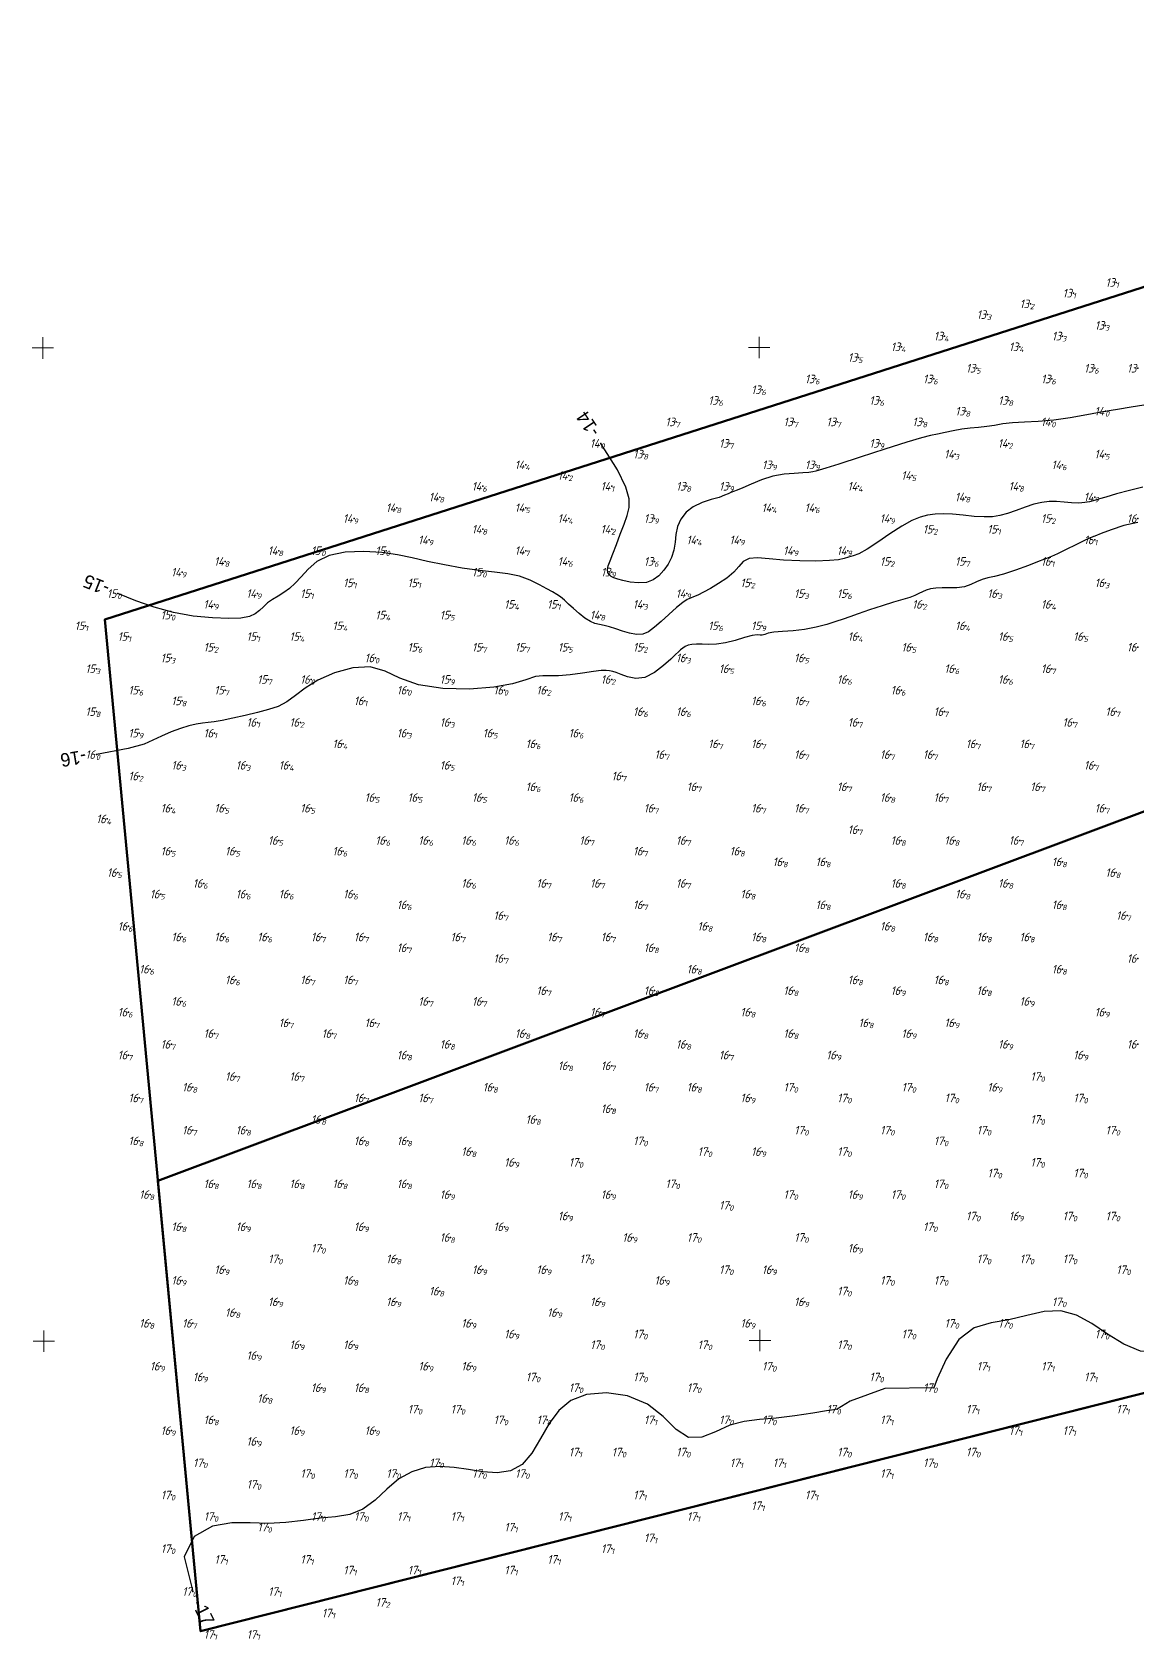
# Model space of a CAD drawing. Header units: feet. Extents: x 555402 to 556028, y 5031181 to 5031471.
# Drawn here: x 555402 to 555505, y 5031196.5 to 5031346.3 of the extents above; entities that cross this region are included whole.
import ezdxf
from ezdxf.enums import TextEntityAlignment as Align

# ---------------------------------------------------------------- set-up
doc = ezdxf.new("R2010")
doc.units = ezdxf.units.FT
doc.header["$LTSCALE"] = 5
doc.header["$MEASUREMENT"] = 0
doc.layers.add('_Р_СТ', color=8, linetype='CONTINUOUS', lineweight=9)
for name, color, linetype in [('DEPTHS_TEXT', 7, 'CONTINUOUS'), ('POINTS', 8, 'CONTINUOUS'), ('POINTS_CON', 150, 'CONTINUOUS'), ('POINTS_ICON', 5, 'CONTINUOUS'), ('надписи', 7, 'CONTINUOUS'), ('Р__ОН_Р__ОТ', 7, 'CONTINUOUS')]:
    doc.layers.add(name, color=color, linetype=linetype)
doc.styles.add('ISO', font='iso')
doc.styles.add('TMODELF', font='tmodelf')

msp = doc.modelspace()

# ---------------------------------------------------------------- linework, layer by layer
at = {"layer": '_Р_СТ', "linetype": 'Continuous', "flags": 128}
for points in [[(555403.02, 5031315.89), (555403.02, 5031317.89)], [(555469.74, 5031315.94), (555469.74, 5031317.94)], [(555402.02, 5031316.89), (555404.02, 5031316.89)], [(555468.74, 5031316.94), (555470.74, 5031316.94)], [(555402.1, 5031224.33), (555404.1, 5031224.33)], [(555403.1, 5031223.33), (555403.1, 5031225.33)], [(555468.81, 5031224.39), (555470.81, 5031224.39)], [(555469.81, 5031223.39), (555469.81, 5031225.39)]]:
    msp.add_lwpolyline(points, dxfattribs=at)
at = {"layer": 'POINTS', "linetype": 'Continuous'}
for p in [(555499, 5031322, 13.1), (555503, 5031323, 13.1), (555495, 5031321, 13.2), (555491, 5031320, 13.3), (555502, 5031319, 13.3), (555487, 5031318, 13.4), (555498, 5031318, 13.3), (555479, 5031316, 13.5), (555483, 5031317, 13.4), (555494, 5031317, 13.4), (555490, 5031315, 13.5), (555501, 5031315, 13.6), (555505, 5031315, 13.6), (555470, 5031313, 13.6), (555475, 5031314, 13.6), (555486, 5031314, 13.6), (555497, 5031314, 13.6), (555466, 5031312, 13.6), (555481, 5031312, 13.6), (555493, 5031312, 13.8), (555462, 5031310, 13.7), (555473, 5031310, 13.7), (555477, 5031310, 13.7), (555485, 5031310, 13.8), (555489, 5031311, 13.8), (555497, 5031310, 14), (555502, 5031311, 14), (555455, 5031308, 14), (555459, 5031307, 13.8), (555467, 5031308, 13.7), (555481, 5031308, 13.9), (555488, 5031307, 14.3), (555493, 5031308, 14.2), (555502, 5031307, 14.5), (555448, 5031306, 14.4), (555471, 5031306, 13.9), (555475, 5031306, 13.9), (555498, 5031306, 14.6), (555444, 5031304, 14.6), (555452, 5031305, 14.2), (555456, 5031304, 14.1), (555463, 5031304, 13.8), (555467, 5031304, 13.9), (555479, 5031304, 14.4), (555484, 5031305, 14.5), (555494, 5031304, 14.8), (555440, 5031303, 14.8), (555489, 5031303, 14.8), (555501, 5031303, 14.9), (555432, 5031301, 14.9), (555436, 5031302, 14.8), (555448, 5031302, 14.5), (555452, 5031301, 14.4), (555460, 5031301, 13.9), (555471, 5031302, 14.4), (555475, 5031302, 14.6), (555482, 5031301, 14.9), (555497, 5031301, 15.2), (555505, 5031301, 16), (555444, 5031300, 14.8), (555456, 5031300, 14.2), (555486, 5031300, 15.2), (555492, 5031300, 15.1), (555425, 5031298, 14.8), (555429, 5031298, 15), (555435, 5031298, 15), (555439, 5031299, 14.9), (555448, 5031298, 14.7), (555464, 5031299, 14.4), (555468, 5031299, 14.9), (555473, 5031298, 14.9), (555478, 5031298, 14.9), (555501, 5031299, 16.1), (555420, 5031297, 14.8), (555452, 5031297, 14.6), (555460, 5031297, 13.6), (555482, 5031297, 15.2), (555489, 5031297, 15.7), (555497, 5031297, 16.1), (555416, 5031296, 14.9), (555432, 5031295, 15.1), (555438, 5031295, 15.1), (555444, 5031296, 15), (555456, 5031296, 13.9), (555469, 5031295, 15.2), (555502, 5031295, 16.3), (555410, 5031294, 15), (555423, 5031294, 14.9), (555428, 5031294, 15.1), (555463, 5031294, 14.9), (555474, 5031294, 15.3), (555478, 5031294, 15.6), (555492, 5031294, 16.3), (555415, 5031292, 15), (555419, 5031293, 14.9), (555435, 5031292, 15.4), (555441, 5031292, 15.5), (555447, 5031293, 15.4), (555451, 5031293, 15.1), (555455, 5031292, 14.8), (555459, 5031293, 14.3), (555485, 5031293, 16.2), (555497, 5031293, 16.4), (555407, 5031291, 15.1), (555431, 5031291, 15.4), (555466, 5031291, 15.6), (555470, 5031291, 15.9), (555489, 5031291, 16.4), (555411, 5031290, 15.1), (555419, 5031289, 15.2), (555423, 5031290, 15.1), (555427, 5031290, 15.4), (555438, 5031289, 15.6), (555444, 5031289, 15.7), (555448, 5031289, 15.7), (555452, 5031289, 15.5), (555459, 5031289, 15.2), (555479, 5031290, 16.4), (555484, 5031289, 16.5), (555493, 5031290, 16.5), (555500, 5031290, 16.5), (555505, 5031289, 16.6), (555415, 5031288, 15.3), (555434, 5031288, 16), (555463, 5031288, 16.3), (555474, 5031288, 16.5), (555408, 5031287, 15.3), (555424, 5031286, 15.7), (555428, 5031286, 16), (555441, 5031286, 15.9), (555456, 5031286, 16.2), (555467, 5031287, 16.5), (555478, 5031286, 16.6), (555488, 5031287, 16.6), (555493, 5031286, 16.6), (555497, 5031287, 16.7), (555412, 5031285, 15.6), (555420, 5031285, 15.7), (555437, 5031285, 16), (555446, 5031285, 16), (555450, 5031285, 16.2), (555483, 5031285, 16.6), (555408, 5031283, 15.8), (555416, 5031284, 15.8), (555433, 5031284, 16.1), (555459, 5031283, 16.6), (555463, 5031283, 16.6), (555470, 5031284, 16.6), (555474, 5031284, 16.7), (555487, 5031283, 16.7), (555503, 5031283, 16.7), (555423, 5031282, 16.1), (555427, 5031282, 16.2), (555441, 5031282, 16.3), (555479, 5031282, 16.7), (555499, 5031282, 16.7), (555412, 5031281, 15.9), (555419, 5031281, 16.1), (555431, 5031280, 16.4), (555437, 5031281, 16.3), (555445, 5031281, 16.5), (555449, 5031280, 16.6), (555453, 5031281, 16.6), (555466, 5031280, 16.7), (555470, 5031280, 16.7), (555490, 5031280, 16.7), (555495, 5031280, 16.7), (555408, 5031279, 16), (555461, 5031279, 16.7), (555474, 5031279, 16.7), (555482, 5031279, 16.7), (555486, 5031279, 16.7), (555412, 5031277, 16.2), (555416, 5031278, 16.3), (555422, 5031278, 16.3), (555426, 5031278, 16.4), (555441, 5031278, 16.5), (555457, 5031277, 16.7), (555501, 5031278, 16.7), (555449, 5031276, 16.6), (555464, 5031276, 16.7), (555478, 5031276, 16.7), (555491, 5031276, 16.7), (555496, 5031276, 16.7), (555415, 5031274, 16.4), (555420, 5031274, 16.5), (555428, 5031274, 16.5), (555434, 5031275, 16.5), (555438, 5031275, 16.5), (555444, 5031275, 16.5), (555453, 5031275, 16.6), (555460, 5031274, 16.7), (555470, 5031274, 16.7), (555474, 5031274, 16.7), (555482, 5031275, 16.8), (555487, 5031275, 16.7), (555502, 5031274, 16.7), (555409, 5031273, 16.4), (555425, 5031271, 16.5), (555435, 5031271, 16.6), (555439, 5031271, 16.6), (555443, 5031271, 16.6), (555447, 5031271, 16.6), (555454, 5031271, 16.7), (555463, 5031271, 16.7), (555479, 5031272, 16.7), (555483, 5031271, 16.8), (555488, 5031271, 16.8), (555494, 5031271, 16.7), (555415, 5031270, 16.5), (555421, 5031270, 16.5), (555431, 5031270, 16.6), (555459, 5031270, 16.7), (555468, 5031270, 16.8), (555410, 5031268, 16.5), (555472, 5031269, 16.8), (555476, 5031269, 16.8), (555498, 5031269, 16.8), (555503, 5031268, 16.8), (555418, 5031267, 16.6), (555443, 5031267, 16.6), (555450, 5031267, 16.7), (555455, 5031267, 16.7), (555463, 5031267, 16.7), (555483, 5031267, 16.8), (555493, 5031267, 16.8), (555414, 5031266, 16.5), (555422, 5031266, 16.6), (555426, 5031266, 16.6), (555432, 5031266, 16.6), (555437, 5031265, 16.6), (555459, 5031265, 16.7), (555469, 5031266, 16.8), (555476, 5031265, 16.8), (555489, 5031266, 16.8), (555498, 5031265, 16.8), (555446, 5031264, 16.7), (555504, 5031264, 16.7), (555411, 5031263, 16.6), (555416, 5031262, 16.6), (555420, 5031262, 16.6), (555424, 5031262, 16.6), (555429, 5031262, 16.7), (555433, 5031262, 16.7), (555442, 5031262, 16.7), (555451, 5031262, 16.7), (555456, 5031262, 16.7), (555465, 5031263, 16.8), (555470, 5031262, 16.8), (555482, 5031263, 16.8), (555486, 5031262, 16.8), (555491, 5031262, 16.8), (555495, 5031262, 16.8), (555437, 5031261, 16.7), (555460, 5031261, 16.8), (555474, 5031261, 16.8), (555413, 5031259, 16.6), (555446, 5031260, 16.7), (555464, 5031259, 16.8), (555498, 5031259, 16.8), (555505, 5031260, 16.8), (555421, 5031258, 16.6), (555428, 5031258, 16.7), (555432, 5031258, 16.7), (555479, 5031258, 16.8), (555487, 5031258, 16.8), (555416, 5031256, 16.6), (555439, 5031256, 16.7), (555444, 5031256, 16.7), (555450, 5031257, 16.7), (555460, 5031257, 16.8), (555473, 5031257, 16.8), (555483, 5031257, 16.9), (555491, 5031257, 16.8), (555495, 5031256, 16.9), (555411, 5031255, 16.6), (555455, 5031255, 16.7), (555469, 5031255, 16.8), (555502, 5031255, 16.9), (555419, 5031253, 16.7), (555426, 5031254, 16.7), (555430, 5031253, 16.7), (555434, 5031254, 16.7), (555448, 5031253, 16.8), (555459, 5031253, 16.8), (555473, 5031253, 16.8), (555480, 5031254, 16.8), (555484, 5031253, 16.9), (555488, 5031254, 16.9), (555415, 5031252, 16.7), (555441, 5031252, 16.8), (555463, 5031252, 16.8), (555493, 5031252, 16.9), (555505, 5031252, 16.9), (555411, 5031251, 16.7), (555437, 5031251, 16.8), (555452, 5031250, 16.8), (555456, 5031250, 16.7), (555467, 5031251, 16.7), (555477, 5031251, 16.9), (555500, 5031251, 16.9), (555421, 5031249, 16.7), (555427, 5031249, 16.7), (555496, 5031249, 17), (555412, 5031247, 16.7), (555417, 5031248, 16.8), (555433, 5031247, 16.7), (555439, 5031247, 16.7), (555445, 5031248, 16.8), (555460, 5031248, 16.7), (555464, 5031248, 16.8), (555469, 5031247, 16.9), (555473, 5031248, 17), (555478, 5031247, 17), (555484, 5031248, 17), (555488, 5031247, 17), (555492, 5031248, 16.9), (555500, 5031247, 17), (555456, 5031246, 16.8), (555417, 5031244, 16.7), (555422, 5031244, 16.8), (555429, 5031245, 16.8), (555449, 5031245, 16.8), (555474, 5031244, 17), (555482, 5031244, 17), (555491, 5031244, 17), (555496, 5031245, 17), (555503, 5031244, 17), (555412, 5031243, 16.8), (555433, 5031243, 16.8), (555437, 5031243, 16.8), (555459, 5031243, 17), (555487, 5031243, 17), (555443, 5031242, 16.8), (555447, 5031241, 16.9), (555453, 5031241, 17), (555465, 5031242, 17), (555470, 5031242, 16.9), (555478, 5031242, 17), (555496, 5031241, 17), (555492, 5031240, 17), (555500, 5031240, 17), (555413, 5031238, 16.8), (555419, 5031239, 16.8), (555423, 5031239, 16.8), (555427, 5031239, 16.8), (555431, 5031239, 16.8), (555437, 5031239, 16.8), (555441, 5031238, 16.9), (555456, 5031238, 16.9), (555462, 5031239, 17), (555473, 5031238, 17), (555479, 5031238, 16.9), (555483, 5031238, 17), (555487, 5031239, 17), (555467, 5031237, 17), (555416, 5031235, 16.8), (555422, 5031235, 16.9), (555433, 5031235, 16.9), (555446, 5031235, 16.9), (555452, 5031236, 16.9), (555486, 5031235, 17), (555490, 5031236, 17), (555494, 5031236, 16.9), (555499, 5031236, 17), (555503, 5031236, 17), (555441, 5031234, 16.8), (555458, 5031234, 16.9), (555464, 5031234, 17), (555474, 5031234, 17), (555425, 5031232, 17), (555429, 5031233, 17), (555436, 5031232, 16.8), (555454, 5031232, 17), (555479, 5031233, 16.9), (555491, 5031232, 17), (555495, 5031232, 17), (555499, 5031232, 17), (555420, 5031231, 16.9), (555444, 5031231, 16.9), (555450, 5031231, 16.9), (555467, 5031231, 17), (555471, 5031231, 16.9), (555504, 5031231, 17), (555416, 5031230, 16.9), (555432, 5031230, 16.8), (555440, 5031229, 16.8), (555461, 5031230, 16.9), (555478, 5031229, 17), (555482, 5031230, 17), (555487, 5031230, 17), (555425, 5031228, 16.9), (555436, 5031228, 16.9), (555455, 5031228, 16.9), (555474, 5031228, 16.9), (555498, 5031228, 17), (555413, 5031226, 16.8), (555417, 5031226, 16.7), (555421, 5031227, 16.8), (555443, 5031226, 16.9), (555451, 5031227, 16.9), (555469, 5031226, 16.9), (555488, 5031226, 17), (555493, 5031226, 17), (555447, 5031225, 16.9), (555459, 5031225, 17), (555484, 5031225, 17), (555502, 5031225, 17), (555423, 5031223, 16.9), (555427, 5031224, 16.9), (555432, 5031224, 16.9), (555455, 5031224, 17), (555465, 5031224, 17), (555478, 5031224, 17), (555414, 5031222, 16.9), (555439, 5031222, 16.9), (555443, 5031222, 16.9), (555471, 5031222, 17), (555491, 5031222, 17.1), (555497, 5031222, 17.1), (555418, 5031221, 16.9), (555429, 5031220, 16.9), (555433, 5031220, 16.8), (555449, 5031221, 17), (555453, 5031220, 17), (555459, 5031221, 17), (555464, 5031220, 17), (555481, 5031221, 17), (555486, 5031220, 17), (555501, 5031221, 17.1), (555424, 5031219, 16.8), (555419, 5031217, 16.8), (555438, 5031218, 17), (555442, 5031218, 17), (555446, 5031217, 17), (555450, 5031217, 17), (555460, 5031217, 17.1), (555467, 5031217, 17), (555471, 5031217, 17), (555477, 5031218, 17), (555482, 5031217, 17.1), (555490, 5031218, 17.1), (555504, 5031218, 17.1), (555415, 5031216, 16.9), (555427, 5031216, 16.9), (555434, 5031216, 16.9), (555494, 5031216, 17.1), (555499, 5031216, 17.1), (555423, 5031215, 16.9), (555453, 5031214, 17.1), (555457, 5031214, 17), (555463, 5031214, 17), (555478, 5031214, 17), (555490, 5031214, 17), (555418, 5031213, 17), (555440, 5031213, 17), (555468, 5031213, 17.1), (555472, 5031213, 17.1), (555486, 5031213, 17), (555423, 5031211, 17), (555428, 5031212, 17), (555432, 5031212, 17), (555436, 5031212, 17), (555444, 5031212, 17), (555448, 5031212, 17), (555482, 5031212, 17.1), (555415, 5031210, 17), (555459, 5031210, 17.1), (555475, 5031210, 17.1), (555419, 5031208, 17), (555429, 5031208, 17), (555433, 5031208, 17), (555437, 5031208, 17.1), (555442, 5031208, 17.1), (555452, 5031208, 17.1), (555464, 5031208, 17.1), (555470, 5031209, 17.1), (555424, 5031207, 17), (555447, 5031207, 17.1), (555415, 5031205, 17), (555456, 5031205, 17.1), (555460, 5031206, 17.1), (555420, 5031204, 17.1), (555428, 5031204, 17.1), (555451, 5031204, 17.1), (555432, 5031203, 17.1), (555438, 5031203, 17.1), (555442, 5031202, 17.1), (555447, 5031203, 17.1), (555417, 5031201, 17), (555425, 5031201, 17.1), (555430, 5031199, 17.1), (555435, 5031200, 17.2), (555419, 5031197, 17.1), (555423, 5031197, 17.1)]:
    msp.add_point(p, dxfattribs=at)
at = {"layer": 'POINTS_CON', "linetype": 'Continuous'}
msp.add_lwpolyline([(555505.55, 5031311.55), (555504.37, 5031311.37), (555503.12, 5031311.17), (555501.76, 5031310.93), (555500.27, 5031310.65), (555498.71, 5031310.38), (555497.17, 5031310.17), (555495.73, 5031310.05), (555494.44, 5031309.98), (555493.33, 5031309.92), (555492.43, 5031309.81), (555491.66, 5031309.68), (555490.93, 5031309.57), (555490.18, 5031309.48), (555489.4, 5031309.41), (555488.6, 5031309.32), (555487.81, 5031309.18), (555487.05, 5031309.02), (555486.35, 5031308.86), (555485.7, 5031308.73), (555484.85, 5031308.51), (555483.48, 5031308.11), (555481.43, 5031307.46), (555479.13, 5031306.71), (555477.15, 5031306.07), (555475.93, 5031305.68), (555475.32, 5031305.5), (555475, 5031305.42), (555474.72, 5031305.35), (555474.35, 5031305.29), (555473.8, 5031305.24), (555473.01, 5031305.2), (555472.05, 5031305.12), (555471, 5031304.93), (555469.95, 5031304.6), (555468.99, 5031304.2), (555468.22, 5031303.85), (555467.69, 5031303.64), (555467.35, 5031303.52), (555467.1, 5031303.43), (555466.85, 5031303.31), (555466.52, 5031303.16), (555466.01, 5031302.97), (555465.27, 5031302.76), (555464.42, 5031302.49), (555463.6, 5031302.1), (555462.93, 5031301.58), (555462.44, 5031300.95), (555462.13, 5031300.25), (555461.98, 5031299.52), (555461.9, 5031298.78), (555461.8, 5031298.06), (555461.58, 5031297.38), (555461.25, 5031296.75), (555460.85, 5031296.17), (555460.4, 5031295.66), (555459.87, 5031295.27), (555459.23, 5031295.03), (555458.49, 5031294.99), (555457.73, 5031295.07), (555457.05, 5031295.21), (555456.56, 5031295.34), (555456.21, 5031295.47), (555455.96, 5031295.6), (555455.76, 5031295.77), (555455.64, 5031295.98), (555455.6, 5031296.24), (555455.67, 5031296.58), (555455.85, 5031297.05), (555456.11, 5031297.71), (555456.44, 5031298.57), (555456.8, 5031299.54), (555457.16, 5031300.47), (555457.45, 5031301.27), (555457.63, 5031302.01), (555457.62, 5031302.83), (555457.33, 5031303.91), (555456.54, 5031305.53), (555455, 5031308)], dxfattribs=at)
at = {"layer": 'POINTS_CON', "linetype": 'Continuous', "flags": 128}
for points in [[(555505.02, 5031300.63), (555503.69, 5031300.34), (555502.51, 5031299.95), (555501.59, 5031299.59), (555501.01, 5031299.36), (555500.57, 5031299.19), (555500.04, 5031298.94), (555499.24, 5031298.56), (555498.32, 5031298.11), (555497.51, 5031297.72), (555496.96, 5031297.47), (555496.49, 5031297.28), (555495.83, 5031297.02), (555494.82, 5031296.63), (555493.62, 5031296.18), (555492.5, 5031295.8), (555491.65, 5031295.58), (555491.02, 5031295.46), (555490.5, 5031295.32), (555489.99, 5031295.1), (555489.46, 5031294.84), (555488.85, 5031294.64), (555488.16, 5031294.54), (555487.44, 5031294.53), (555486.77, 5031294.54), (555486.19, 5031294.51), (555485.7, 5031294.44), (555485.3, 5031294.33), (555484.96, 5031294.18), (555484.62, 5031294), (555484.24, 5031293.82), (555483.76, 5031293.65), (555483.12, 5031293.45), (555482.26, 5031293.19), (555481.18, 5031292.85), (555480.01, 5031292.48), (555478.97, 5031292.13), (555478.19, 5031291.85), (555477.55, 5031291.62), (555476.87, 5031291.39), (555476.03, 5031291.12), (555475.04, 5031290.86), (555473.97, 5031290.66), (555472.9, 5031290.54), (555471.91, 5031290.48), (555471.11, 5031290.42), (555470.58, 5031290.31), (555470.25, 5031290.2), (555470.03, 5031290.14), (555469.83, 5031290.14), (555469.54, 5031290.16), (555469.07, 5031290.09), (555468.36, 5031289.9), (555467.49, 5031289.64), (555466.59, 5031289.42), (555465.77, 5031289.3), (555465.05, 5031289.27), (555464.43, 5031289.28), (555463.9, 5031289.28), (555463.47, 5031289.26), (555463.11, 5031289.2), (555462.83, 5031289.08), (555462.61, 5031288.93), (555462.42, 5031288.76), (555462.23, 5031288.58), (555461.95, 5031288.32), (555461.51, 5031287.9), (555460.82, 5031287.29), (555459.98, 5031286.64), (555459.08, 5031286.19), (555458.24, 5031286.09), (555457.48, 5031286.24), (555456.88, 5031286.47), (555456.43, 5031286.65), (555456.1, 5031286.75), (555455.81, 5031286.81), (555455.49, 5031286.84), (555455.03, 5031286.82), (555454.31, 5031286.74), (555453.28, 5031286.59), (555452.12, 5031286.43), (555451.06, 5031286.34), (555450.25, 5031286.34), (555449.58, 5031286.35), (555448.9, 5031286.26), (555448.01, 5031285.97), (555446.77, 5031285.6), (555445.03, 5031285.27), (555442.75, 5031285.1), (555440.26, 5031285.16), (555438, 5031285.5), (555436.28, 5031286.12), (555434.89, 5031286.77), (555433.5, 5031287.17), (555431.88, 5031287.08), (555430.17, 5031286.62), (555428.63, 5031285.93), (555427.45, 5031285.19), (555426.54, 5031284.49), (555425.74, 5031283.9), (555424.92, 5031283.49), (555424.03, 5031283.19), (555423.01, 5031282.93), (555421.86, 5031282.65), (555420.71, 5031282.38), (555419.71, 5031282.17), (555418.96, 5031282.05), (555418.4, 5031281.99), (555417.88, 5031281.93), (555417.29, 5031281.84), (555416.61, 5031281.68), (555415.83, 5031281.44), (555414.96, 5031281.11), (555414.07, 5031280.72), (555413.25, 5031280.33), (555412.44, 5031279.97), (555410.97, 5031279.56), (555408, 5031279)], [(555518.42, 5031225.11), (555515.86, 5031225.28), (555513.27, 5031225.65), (555511, 5031225.67), (555509.28, 5031224.99), (555507.94, 5031224.01), (555506.67, 5031223.33), (555505.24, 5031223.4), (555503.7, 5031224.05), (555502.17, 5031225), (555500.71, 5031225.97), (555499.29, 5031226.75), (555497.83, 5031227.17), (555496.28, 5031227.1), (555494.66, 5031226.73), (555493, 5031226.33), (555491.35, 5031226.04), (555489.77, 5031225.57), (555488.33, 5031224.5), (555487.14, 5031222.67), (555486.31, 5031220.83), (555486, 5031220)], [(555486, 5031220), (555481.44, 5031219.93), (555478.22, 5031218.74), (555477, 5031218)], [(555477, 5031218), (555476.96, 5031217.99), (555476.7, 5031217.95), (555476, 5031217.83), (555474.72, 5031217.62), (555473.06, 5031217.38), (555471.33, 5031217.17), (555469.77, 5031217.03), (555468.35, 5031216.86), (555467, 5031216.5), (555465.67, 5031215.9), (555464.38, 5031215.39), (555463.16, 5031215.37), (555462.01, 5031216.11), (555460.79, 5031217.31), (555459.32, 5031218.47), (555457.48, 5031219.23), (555455.5, 5031219.52), (555453.66, 5031219.37), (555452.2, 5031218.8), (555451.07, 5031217.88), (555450.17, 5031216.67), (555449.37, 5031215.27), (555448.57, 5031213.9), (555447.67, 5031212.83), (555446.57, 5031212.25), (555445.32, 5031212.08), (555444, 5031212.17), (555442.67, 5031212.37), (555441.33, 5031212.57), (555440, 5031212.67), (555438.67, 5031212.55), (555437.38, 5031212.17), (555436.17, 5031211.5), (555435.04, 5031210.54), (555433.96, 5031209.51), (555432.83, 5031208.67), (555431.61, 5031208.19), (555430.28, 5031207.98), (555428.83, 5031207.83), (555427.28, 5031207.63), (555425.66, 5031207.43), (555424, 5031207.33), (555422.33, 5031207.4), (555420.62, 5031207.41), (555418.83, 5031207.08), (555417.1, 5031206.14), (555416.18, 5031204.23), (555417, 5031201)]]:
    msp.add_lwpolyline(points, dxfattribs=at)
at = {"layer": 'POINTS_ICON', "linetype": 'Continuous', "flags": 128}
msp.add_lwpolyline([(555505.47, 5031303.92), (555504.24, 5031303.62), (555503.02, 5031303.29), (555502.04, 5031303), (555501.44, 5031302.82), (555501.1, 5031302.72), (555500.84, 5031302.64), (555500.5, 5031302.55), (555500.06, 5031302.48), (555499.5, 5031302.44), (555498.84, 5031302.47), (555498.13, 5031302.53), (555497.42, 5031302.58), (555496.74, 5031302.58), (555496.06, 5031302.5), (555495.33, 5031302.33), (555494.51, 5031302.07), (555493.66, 5031301.76), (555492.86, 5031301.47), (555492.16, 5031301.27), (555491.47, 5031301.16), (555490.69, 5031301.14), (555489.75, 5031301.2), (555488.73, 5031301.31), (555487.74, 5031301.4), (555486.88, 5031301.44), (555486.13, 5031301.41), (555485.42, 5031301.31), (555484.72, 5031301.13), (555483.94, 5031300.81), (555483.02, 5031300.29), (555481.92, 5031299.57), (555480.79, 5031298.79), (555479.78, 5031298.13), (555479.02, 5031297.72), (555478.48, 5031297.52), (555478.06, 5031297.4), (555477.66, 5031297.28), (555477.12, 5031297.16), (555476.28, 5031297.07), (555475.02, 5031297.03), (555473.52, 5031297.04), (555472, 5031297.11), (555470.67, 5031297.24), (555469.59, 5031297.33), (555468.79, 5031297.28), (555468.26, 5031297), (555467.85, 5031296.54), (555467.39, 5031296), (555466.73, 5031295.45), (555465.96, 5031294.93), (555465.2, 5031294.48), (555464.54, 5031294.13), (555464.02, 5031293.87), (555463.62, 5031293.7), (555463.33, 5031293.59), (555463.04, 5031293.46), (555462.64, 5031293.18), (555462.03, 5031292.69), (555461.31, 5031292.06), (555460.6, 5031291.41), (555459.99, 5031290.86), (555459.44, 5031290.45), (555458.9, 5031290.22), (555458.3, 5031290.19), (555457.67, 5031290.31), (555457.02, 5031290.51), (555456.39, 5031290.71), (555455.81, 5031290.9), (555455.29, 5031291.04), (555454.85, 5031291.12), (555454.44, 5031291.21), (555454.01, 5031291.4), (555453.5, 5031291.72), (555452.96, 5031292.15), (555452.45, 5031292.6), (555451.99, 5031293.02), (555451.59, 5031293.39), (555451.23, 5031293.69), (555450.88, 5031293.92), (555450.48, 5031294.15), (555449.96, 5031294.44), (555449.27, 5031294.83), (555448.41, 5031295.26), (555447.42, 5031295.61), (555446.32, 5031295.84), (555445.09, 5031295.99), (555443.68, 5031296.14), (555442.08, 5031296.38), (555440.42, 5031296.67), (555438.83, 5031297), (555437.42, 5031297.33), (555436.06, 5031297.62), (555434.58, 5031297.83), (555432.9, 5031297.93), (555431.18, 5031297.86), (555429.67, 5031297.56), (555428.53, 5031296.99), (555427.72, 5031296.27), (555427.08, 5031295.56), (555426.52, 5031294.96), (555425.99, 5031294.48), (555425.47, 5031294.09), (555424.93, 5031293.76), (555424.41, 5031293.45), (555423.95, 5031293.13), (555423.57, 5031292.78), (555423.21, 5031292.43), (555422.8, 5031292.12), (555422.25, 5031291.87), (555421.46, 5031291.72), (555420.33, 5031291.67), (555418.81, 5031291.73), (555417.02, 5031291.91), (555415.17, 5031292.25), (555413.38, 5031292.74), (555411.67, 5031293.34), (555410, 5031294)], dxfattribs=at)
at = {"layer": 'надписи', "color": 1, "linetype": 'Continuous', "lineweight": 100, "flags": 128}
msp.add_lwpolyline([(555696.24, 5031345.15), (555413.74, 5031239.29), (555417.7, 5031197.3), (555648.1, 5031255.5), (555724.08, 5031270.84), (555696.24, 5031345.15)], dxfattribs=at)
at = {"layer": 'Р__ОН_Р__ОТ', "color": 96, "linetype": 'Continuous', "lineweight": 50, "flags": 128}
msp.add_lwpolyline([(555417.7, 5031197.3), (555647.7, 5031255.4), (555995.5, 5031325.7), (556001.9, 5031346.7), (555967.5, 5031457.8), (555918.6, 5031446.9), (555891.9, 5031446.3), (555408.8, 5031291.6), (555417.7, 5031197.3)], close=True, dxfattribs=at)

# ---------------------------------------------------------------- texts
at = {"layer": 'DEPTHS_TEXT', "linetype": 'Continuous', "style": 'ISO', "oblique": 15}
for s, p in [('13', (555502.87, 5031323)), ('13', (555498.87, 5031322)), ('13', (555490.87, 5031320)), ('13', (555494.87, 5031321)), ('13', (555501.87, 5031319)), ('13', (555482.87, 5031317)), ('13', (555486.87, 5031318)), ('13', (555493.87, 5031317)), ('13', (555497.87, 5031318)), ('13', (555478.87, 5031316)), ('13', (555474.87, 5031314)), ('13', (555485.87, 5031314)), ('13', (555489.87, 5031315)), ('13', (555496.87, 5031314)), ('13', (555500.87, 5031315)), ('13', (555504.87, 5031315)), ('13', (555469.87, 5031313)), ('13', (555465.87, 5031312)), ('13', (555480.87, 5031312)), ('13', (555488.87, 5031311)), ('13', (555492.87, 5031312)), ('14', (555501.87, 5031311)), ('13', (555461.87, 5031310)), ('13', (555472.87, 5031310)), ('13', (555476.87, 5031310)), ('13', (555484.87, 5031310)), ('14', (555496.87, 5031310)), ('14', (555454.87, 5031308)), ('13', (555466.87, 5031308)), ('13', (555480.87, 5031308)), ('14', (555492.87, 5031308)), ('13', (555458.87, 5031307)), ('14', (555487.87, 5031307)), ('14', (555501.87, 5031307)), ('14', (555447.87, 5031306)), ('14', (555451.87, 5031305)), ('13', (555470.87, 5031306)), ('13', (555474.87, 5031306)), ('14', (555483.87, 5031305)), ('14', (555497.87, 5031306)), ('14', (555443.87, 5031304)), ('14', (555455.87, 5031304)), ('13', (555462.87, 5031304)), ('13', (555466.87, 5031304)), ('14', (555478.87, 5031304)), ('14', (555493.87, 5031304)), ('14', (555435.87, 5031302)), ('14', (555439.87, 5031303)), ('14', (555447.87, 5031302)), ('14', (555470.87, 5031302)), ('14', (555474.87, 5031302)), ('14', (555488.87, 5031303)), ('14', (555500.87, 5031303)), ('14', (555431.87, 5031301)), ('14', (555451.87, 5031301)), ('13', (555459.87, 5031301)), ('14', (555481.87, 5031301)), ('15', (555496.87, 5031301)), ('16', (555504.87, 5031301)), ('14', (555438.87, 5031299)), ('14', (555443.87, 5031300)), ('14', (555455.87, 5031300)), ('14', (555463.87, 5031299)), ('14', (555467.87, 5031299)), ('15', (555485.87, 5031300)), ('15', (555491.87, 5031300)), ('16', (555500.87, 5031299)), ('14', (555424.87, 5031298)), ('15', (555428.87, 5031298)), ('15', (555434.87, 5031298)), ('14', (555447.87, 5031298)), ('14', (555472.87, 5031298)), ('14', (555477.87, 5031298)), ('14', (555415.87, 5031296)), ('14', (555419.87, 5031297)), ('15', (555443.87, 5031296)), ('14', (555451.87, 5031297)), ('13', (555455.87, 5031296)), ('13', (555459.87, 5031297)), ('15', (555481.87, 5031297)), ('15', (555488.87, 5031297)), ('16', (555496.87, 5031297)), ('15', (555431.87, 5031295)), ('15', (555437.87, 5031295)), ('15', (555468.87, 5031295)), ('16', (555501.87, 5031295)), ('15', (555409.87, 5031294)), ('14', (555418.87, 5031293)), ('14', (555422.87, 5031294)), ('15', (555427.87, 5031294)), ('15', (555446.87, 5031293)), ('15', (555450.87, 5031293)), ('14', (555458.87, 5031293)), ('14', (555462.87, 5031294)), ('15', (555473.87, 5031294)), ('15', (555477.87, 5031294)), ('16', (555484.87, 5031293)), ('16', (555491.87, 5031294)), ('16', (555496.87, 5031293)), ('15', (555414.87, 5031292)), ('15', (555434.87, 5031292)), ('15', (555440.87, 5031292)), ('14', (555454.87, 5031292)), ('15', (555406.87, 5031291)), ('15', (555410.87, 5031290)), ('15', (555422.87, 5031290)), ('15', (555426.87, 5031290)), ('15', (555430.87, 5031291)), ('15', (555465.87, 5031291)), ('15', (555469.87, 5031291)), ('16', (555478.87, 5031290)), ('16', (555488.87, 5031291)), ('16', (555492.87, 5031290)), ('16', (555499.87, 5031290)), ('15', (555418.87, 5031289)), ('15', (555437.87, 5031289)), ('15', (555443.87, 5031289)), ('15', (555447.87, 5031289)), ('15', (555451.87, 5031289)), ('15', (555458.87, 5031289)), ('16', (555483.87, 5031289)), ('16', (555504.87, 5031289)), ('15', (555407.87, 5031287)), ('15', (555414.87, 5031288)), ('16', (555433.87, 5031288)), ('16', (555462.87, 5031288)), ('16', (555466.87, 5031287)), ('16', (555473.87, 5031288)), ('16', (555487.87, 5031287)), ('16', (555496.87, 5031287)), ('15', (555423.87, 5031286)), ('16', (555427.87, 5031286)), ('15', (555440.87, 5031286)), ('16', (555455.87, 5031286)), ('16', (555477.87, 5031286)), ('16', (555492.87, 5031286)), ('15', (555411.87, 5031285)), ('15', (555415.87, 5031284)), ('15', (555419.87, 5031285)), ('16', (555432.87, 5031284)), ('16', (555436.87, 5031285)), ('16', (555445.87, 5031285)), ('16', (555449.87, 5031285)), ('16', (555469.87, 5031284)), ('16', (555473.87, 5031284)), ('16', (555482.87, 5031285)), ('15', (555407.87, 5031283)), ('16', (555458.87, 5031283)), ('16', (555462.87, 5031283)), ('16', (555486.87, 5031283)), ('16', (555502.87, 5031283)), ('15', (555411.87, 5031281)), ('16', (555418.87, 5031281)), ('16', (555422.87, 5031282)), ('16', (555426.87, 5031282)), ('16', (555436.87, 5031281)), ('16', (555440.87, 5031282)), ('16', (555444.87, 5031281)), ('16', (555452.87, 5031281)), ('16', (555478.87, 5031282)), ('16', (555498.87, 5031282)), ('16', (555430.87, 5031280)), ('16', (555448.87, 5031280)), ('16', (555465.87, 5031280)), ('16', (555469.87, 5031280)), ('16', (555489.87, 5031280)), ('16', (555494.87, 5031280)), ('16', (555407.87, 5031279)), ('16', (555415.87, 5031278)), ('16', (555421.87, 5031278)), ('16', (555425.87, 5031278)), ('16', (555440.87, 5031278)), ('16', (555460.87, 5031279)), ('16', (555473.87, 5031279)), ('16', (555481.87, 5031279)), ('16', (555485.87, 5031279)), ('16', (555500.87, 5031278)), ('16', (555411.87, 5031277)), ('16', (555456.87, 5031277)), ('16', (555433.87, 5031275)), ('16', (555437.87, 5031275)), ('16', (555443.87, 5031275)), ('16', (555448.87, 5031276)), ('16', (555452.87, 5031275)), ('16', (555463.87, 5031276)), ('16', (555477.87, 5031276)), ('16', (555481.87, 5031275)), ('16', (555486.87, 5031275)), ('16', (555490.87, 5031276)), ('16', (555495.87, 5031276)), ('16', (555414.87, 5031274)), ('16', (555419.87, 5031274)), ('16', (555427.87, 5031274)), ('16', (555459.87, 5031274)), ('16', (555469.87, 5031274)), ('16', (555473.87, 5031274)), ('16', (555501.87, 5031274)), ('16', (555408.87, 5031273)), ('16', (555478.87, 5031272)), ('16', (555424.87, 5031271)), ('16', (555434.87, 5031271)), ('16', (555438.87, 5031271)), ('16', (555442.87, 5031271)), ('16', (555446.87, 5031271)), ('16', (555453.87, 5031271)), ('16', (555462.87, 5031271)), ('16', (555482.87, 5031271)), ('16', (555487.87, 5031271)), ('16', (555493.87, 5031271)), ('16', (555414.87, 5031270)), ('16', (555420.87, 5031270)), ('16', (555430.87, 5031270)), ('16', (555458.87, 5031270)), ('16', (555467.87, 5031270)), ('16', (555471.87, 5031269)), ('16', (555475.87, 5031269)), ('16', (555497.87, 5031269)), ('16', (555409.87, 5031268)), ('16', (555502.87, 5031268)), ('16', (555413.87, 5031266)), ('16', (555417.87, 5031267)), ('16', (555421.87, 5031266)), ('16', (555425.87, 5031266)), ('16', (555431.87, 5031266)), ('16', (555442.87, 5031267)), ('16', (555449.87, 5031267)), ('16', (555454.87, 5031267)), ('16', (555462.87, 5031267)), ('16', (555468.87, 5031266)), ('16', (555482.87, 5031267)), ('16', (555488.87, 5031266)), ('16', (555492.87, 5031267)), ('16', (555436.87, 5031265)), ('16', (555458.87, 5031265)), ('16', (555475.87, 5031265)), ('16', (555497.87, 5031265)), ('16', (555410.87, 5031263)), ('16', (555445.87, 5031264)), ('16', (555464.87, 5031263)), ('16', (555481.87, 5031263)), ('16', (555503.87, 5031264)), ('16', (555415.87, 5031262)), ('16', (555419.87, 5031262)), ('16', (555423.87, 5031262)), ('16', (555428.87, 5031262)), ('16', (555432.87, 5031262)), ('16', (555441.87, 5031262)), ('16', (555450.87, 5031262)), ('16', (555455.87, 5031262)), ('16', (555469.87, 5031262)), ('16', (555485.87, 5031262)), ('16', (555490.87, 5031262)), ('16', (555494.87, 5031262)), ('16', (555436.87, 5031261)), ('16', (555445.87, 5031260)), ('16', (555459.87, 5031261)), ('16', (555473.87, 5031261)), ('16', (555504.87, 5031260)), ('16', (555412.87, 5031259)), ('16', (555463.87, 5031259)), ('16', (555497.87, 5031259)), ('16', (555420.87, 5031258)), ('16', (555427.87, 5031258)), ('16', (555431.87, 5031258)), ('16', (555449.87, 5031257)), ('16', (555459.87, 5031257)), ('16', (555472.87, 5031257)), ('16', (555478.87, 5031258)), ('16', (555482.87, 5031257)), ('16', (555486.87, 5031258)), ('16', (555490.87, 5031257)), ('16', (555415.87, 5031256)), ('16', (555438.87, 5031256)), ('16', (555443.87, 5031256)), ('16', (555494.87, 5031256)), ('16', (555410.87, 5031255)), ('16', (555425.87, 5031254)), ('16', (555433.87, 5031254)), ('16', (555454.87, 5031255)), ('16', (555468.87, 5031255)), ('16', (555479.87, 5031254)), ('16', (555487.87, 5031254)), ('16', (555501.87, 5031255)), ('16', (555418.87, 5031253)), ('16', (555429.87, 5031253)), ('16', (555447.87, 5031253)), ('16', (555458.87, 5031253)), ('16', (555472.87, 5031253)), ('16', (555483.87, 5031253)), ('16', (555410.87, 5031251)), ('16', (555414.87, 5031252)), ('16', (555436.87, 5031251)), ('16', (555440.87, 5031252)), ('16', (555462.87, 5031252)), ('16', (555466.87, 5031251)), ('16', (555476.87, 5031251)), ('16', (555492.87, 5031252)), ('16', (555499.87, 5031251)), ('16', (555504.87, 5031252)), ('16', (555451.87, 5031250)), ('16', (555455.87, 5031250)), ('16', (555416.87, 5031248)), ('16', (555420.87, 5031249)), ('16', (555426.87, 5031249)), ('16', (555444.87, 5031248)), ('16', (555459.87, 5031248)), ('16', (555463.87, 5031248)), ('17', (555472.87, 5031248)), ('17', (555483.87, 5031248)), ('16', (555491.87, 5031248)), ('17', (555495.87, 5031249)), ('16', (555411.87, 5031247)), ('16', (555432.87, 5031247)), ('16', (555438.87, 5031247)), ('16', (555468.87, 5031247)), ('17', (555477.87, 5031247)), ('17', (555487.87, 5031247)), ('17', (555499.87, 5031247)), ('16', (555428.87, 5031245)), ('16', (555448.87, 5031245)), ('16', (555455.87, 5031246)), ('17', (555495.87, 5031245)), ('16', (555416.87, 5031244)), ('16', (555421.87, 5031244)), ('17', (555473.87, 5031244)), ('17', (555481.87, 5031244)), ('17', (555490.87, 5031244)), ('17', (555502.87, 5031244)), ('16', (555411.87, 5031243)), ('16', (555432.87, 5031243)), ('16', (555436.87, 5031243)), ('16', (555442.87, 5031242)), ('17', (555458.87, 5031243)), ('17', (555464.87, 5031242)), ('16', (555469.87, 5031242)), ('17', (555477.87, 5031242)), ('17', (555486.87, 5031243)), ('16', (555446.87, 5031241)), ('17', (555452.87, 5031241)), ('17', (555495.87, 5031241)), ('16', (555418.87, 5031239)), ('16', (555422.87, 5031239)), ('16', (555426.87, 5031239)), ('16', (555430.87, 5031239)), ('16', (555436.87, 5031239)), ('17', (555461.87, 5031239)), ('17', (555486.87, 5031239)), ('17', (555491.87, 5031240)), ('17', (555499.87, 5031240)), ('16', (555412.87, 5031238)), ('16', (555440.87, 5031238)), ('16', (555455.87, 5031238)), ('17', (555472.87, 5031238)), ('16', (555478.87, 5031238)), ('17', (555482.87, 5031238)), ('16', (555451.87, 5031236)), ('17', (555466.87, 5031237)), ('17', (555489.87, 5031236)), ('16', (555493.87, 5031236)), ('17', (555498.87, 5031236)), ('17', (555502.87, 5031236)), ('16', (555415.87, 5031235)), ('16', (555421.87, 5031235)), ('16', (555432.87, 5031235)), ('16', (555445.87, 5031235)), ('17', (555485.87, 5031235)), ('17', (555428.87, 5031233)), ('16', (555440.87, 5031234)), ('16', (555457.87, 5031234)), ('17', (555463.87, 5031234)), ('17', (555473.87, 5031234)), ('16', (555478.87, 5031233)), ('17', (555424.87, 5031232)), ('16', (555435.87, 5031232)), ('17', (555453.87, 5031232)), ('17', (555490.87, 5031232)), ('17', (555494.87, 5031232)), ('17', (555498.87, 5031232)), ('16', (555415.87, 5031230)), ('16', (555419.87, 5031231)), ('16', (555431.87, 5031230)), ('16', (555443.87, 5031231)), ('16', (555449.87, 5031231)), ('16', (555460.87, 5031230)), ('17', (555466.87, 5031231)), ('16', (555470.87, 5031231)), ('17', (555481.87, 5031230)), ('17', (555486.87, 5031230)), ('17', (555503.87, 5031231)), ('16', (555439.87, 5031229)), ('17', (555477.87, 5031229)), ('16', (555420.87, 5031227)), ('16', (555424.87, 5031228)), ('16', (555435.87, 5031228)), ('16', (555450.87, 5031227)), ('16', (555454.87, 5031228)), ('16', (555473.87, 5031228)), ('17', (555497.87, 5031228)), ('16', (555412.87, 5031226)), ('16', (555416.87, 5031226)), ('16', (555442.87, 5031226)), ('16', (555468.87, 5031226)), ('17', (555487.87, 5031226)), ('17', (555492.87, 5031226)), ('16', (555426.87, 5031224)), ('16', (555431.87, 5031224)), ('16', (555446.87, 5031225)), ('17', (555454.87, 5031224)), ('17', (555458.87, 5031225)), ('17', (555464.87, 5031224)), ('17', (555477.87, 5031224)), ('17', (555483.87, 5031225)), ('17', (555501.87, 5031225)), ('16', (555422.87, 5031223)), ('16', (555413.87, 5031222)), ('16', (555417.87, 5031221)), ('16', (555438.87, 5031222)), ('16', (555442.87, 5031222)), ('17', (555448.87, 5031221)), ('17', (555458.87, 5031221)), ('17', (555470.87, 5031222)), ('17', (555480.87, 5031221)), ('17', (555490.87, 5031222)), ('17', (555496.87, 5031222)), ('17', (555500.87, 5031221)), ('16', (555428.87, 5031220)), ('16', (555432.87, 5031220)), ('17', (555452.87, 5031220)), ('17', (555463.87, 5031220)), ('17', (555485.87, 5031220)), ('16', (555423.87, 5031219)), ('17', (555437.87, 5031218)), ('17', (555441.87, 5031218)), ('17', (555476.87, 5031218)), ('17', (555489.87, 5031218)), ('17', (555503.87, 5031218)), ('16', (555418.87, 5031217)), ('17', (555445.87, 5031217)), ('17', (555449.87, 5031217)), ('17', (555459.87, 5031217)), ('17', (555466.87, 5031217)), ('17', (555470.87, 5031217)), ('17', (555481.87, 5031217)), ('16', (555414.87, 5031216)), ('16', (555422.87, 5031215)), ('16', (555426.87, 5031216)), ('16', (555433.87, 5031216)), ('17', (555493.87, 5031216)), ('17', (555498.87, 5031216)), ('17', (555452.87, 5031214)), ('17', (555456.87, 5031214)), ('17', (555462.87, 5031214)), ('17', (555477.87, 5031214)), ('17', (555489.87, 5031214)), ('17', (555417.87, 5031213)), ('17', (555427.87, 5031212)), ('17', (555431.87, 5031212)), ('17', (555435.87, 5031212)), ('17', (555439.87, 5031213)), ('17', (555443.87, 5031212)), ('17', (555447.87, 5031212)), ('17', (555467.87, 5031213)), ('17', (555471.87, 5031213)), ('17', (555481.87, 5031212)), ('17', (555485.87, 5031213)), ('17', (555422.87, 5031211)), ('17', (555414.87, 5031210)), ('17', (555458.87, 5031210)), ('17', (555469.87, 5031209)), ('17', (555474.87, 5031210)), ('17', (555418.87, 5031208)), ('17', (555428.87, 5031208)), ('17', (555432.87, 5031208)), ('17', (555436.87, 5031208)), ('17', (555441.87, 5031208)), ('17', (555451.87, 5031208)), ('17', (555463.87, 5031208)), ('17', (555423.87, 5031207)), ('17', (555446.87, 5031207)), ('17', (555459.87, 5031206)), ('17', (555414.87, 5031205)), ('17', (555455.87, 5031205)), ('17', (555419.87, 5031204)), ('17', (555427.87, 5031204)), ('17', (555431.87, 5031203)), ('17', (555437.87, 5031203)), ('17', (555446.87, 5031203)), ('17', (555450.87, 5031204)), ('17', (555441.87, 5031202)), ('17', (555416.87, 5031201)), ('17', (555424.87, 5031201)), ('17', (555434.87, 5031200)), ('17', (555429.87, 5031199)), ('17', (555418.87, 5031197)), ('17', (555422.87, 5031197))]:
    msp.add_text(s, height=0.8, dxfattribs=at).set_placement(p, align=Align.MIDDLE_RIGHT)
for s, p in [('1', (555498.95, 5031322)), ('1', (555502.95, 5031323)), ('2', (555494.95, 5031321)), ('3', (555490.95, 5031320)), ('3', (555501.95, 5031319)), ('4', (555486.95, 5031318)), ('3', (555497.95, 5031318)), ('5', (555478.95, 5031316)), ('4', (555482.95, 5031317)), ('4', (555493.95, 5031317)), ('5', (555489.95, 5031315)), ('6', (555500.95, 5031315)), ('6', (555469.95, 5031313)), ('6', (555474.95, 5031314)), ('6', (555485.95, 5031314)), ('6', (555496.95, 5031314)), ('6', (555465.95, 5031312)), ('6', (555480.95, 5031312)), ('8', (555492.95, 5031312)), ('7', (555461.95, 5031310)), ('7', (555472.95, 5031310)), ('7', (555476.95, 5031310)), ('8', (555484.95, 5031310)), ('8', (555488.95, 5031311)), ('0', (555496.95, 5031310)), ('0', (555501.95, 5031311)), ('0', (555454.95, 5031308)), ('8', (555458.95, 5031307)), ('7', (555466.95, 5031308)), ('9', (555480.95, 5031308)), ('3', (555487.95, 5031307)), ('2', (555492.95, 5031308)), ('5', (555501.95, 5031307)), ('4', (555447.95, 5031306)), ('9', (555470.95, 5031306)), ('9', (555474.95, 5031306)), ('6', (555497.95, 5031306)), ('6', (555443.95, 5031304)), ('2', (555451.95, 5031305)), ('1', (555455.95, 5031304)), ('8', (555462.95, 5031304)), ('9', (555466.95, 5031304)), ('4', (555478.95, 5031304)), ('5', (555483.95, 5031305)), ('8', (555493.95, 5031304)), ('8', (555439.95, 5031303)), ('8', (555488.95, 5031303)), ('9', (555500.95, 5031303)), ('9', (555431.95, 5031301)), ('8', (555435.95, 5031302)), ('5', (555447.95, 5031302)), ('4', (555451.95, 5031301)), ('9', (555459.95, 5031301)), ('4', (555470.95, 5031302)), ('6', (555474.95, 5031302)), ('9', (555481.95, 5031301)), ('2', (555496.95, 5031301)), ('8', (555443.95, 5031300)), ('2', (555455.95, 5031300)), ('2', (555485.95, 5031300)), ('1', (555491.95, 5031300)), ('8', (555424.95, 5031298)), ('0', (555428.95, 5031298)), ('0', (555434.95, 5031298)), ('9', (555438.95, 5031299)), ('7', (555447.95, 5031298)), ('4', (555463.95, 5031299)), ('9', (555467.95, 5031299)), ('9', (555472.95, 5031298)), ('9', (555477.95, 5031298)), ('1', (555500.95, 5031299)), ('8', (555419.95, 5031297)), ('6', (555451.95, 5031297)), ('6', (555459.95, 5031297)), ('2', (555481.95, 5031297)), ('7', (555488.95, 5031297)), ('1', (555496.95, 5031297)), ('9', (555415.95, 5031296)), ('1', (555431.95, 5031295)), ('1', (555437.95, 5031295)), ('0', (555443.95, 5031296)), ('9', (555455.95, 5031296)), ('2', (555468.95, 5031295)), ('3', (555501.95, 5031295)), ('0', (555409.95, 5031294)), ('9', (555422.95, 5031294)), ('1', (555427.95, 5031294)), ('9', (555462.95, 5031294)), ('3', (555473.95, 5031294)), ('6', (555477.95, 5031294)), ('3', (555491.95, 5031294)), ('0', (555414.95, 5031292)), ('9', (555418.95, 5031293)), ('4', (555434.95, 5031292)), ('5', (555440.95, 5031292)), ('4', (555446.95, 5031293)), ('1', (555450.95, 5031293)), ('8', (555454.95, 5031292)), ('3', (555458.95, 5031293)), ('2', (555484.95, 5031293)), ('4', (555496.95, 5031293)), ('1', (555406.95, 5031291)), ('4', (555430.95, 5031291)), ('6', (555465.95, 5031291)), ('9', (555469.95, 5031291)), ('4', (555488.95, 5031291)), ('1', (555410.95, 5031290)), ('2', (555418.95, 5031289)), ('1', (555422.95, 5031290)), ('4', (555426.95, 5031290)), ('6', (555437.95, 5031289)), ('7', (555443.95, 5031289)), ('7', (555447.95, 5031289)), ('5', (555451.95, 5031289)), ('2', (555458.95, 5031289)), ('4', (555478.95, 5031290)), ('5', (555483.95, 5031289)), ('5', (555492.95, 5031290)), ('5', (555499.95, 5031290)), ('3', (555414.95, 5031288)), ('0', (555433.95, 5031288)), ('3', (555462.95, 5031288)), ('5', (555473.95, 5031288)), ('3', (555407.95, 5031287)), ('7', (555423.95, 5031286)), ('0', (555427.95, 5031286)), ('9', (555440.95, 5031286)), ('2', (555455.95, 5031286)), ('5', (555466.95, 5031287)), ('6', (555477.95, 5031286)), ('6', (555487.95, 5031287)), ('6', (555492.95, 5031286)), ('7', (555496.95, 5031287)), ('6', (555411.95, 5031285)), ('7', (555419.95, 5031285)), ('0', (555436.95, 5031285)), ('0', (555445.95, 5031285)), ('2', (555449.95, 5031285)), ('6', (555482.95, 5031285)), ('8', (555407.95, 5031283)), ('8', (555415.95, 5031284)), ('1', (555432.95, 5031284)), ('6', (555458.95, 5031283)), ('6', (555462.95, 5031283)), ('6', (555469.95, 5031284)), ('7', (555473.95, 5031284)), ('7', (555486.95, 5031283)), ('7', (555502.95, 5031283)), ('1', (555422.95, 5031282)), ('2', (555426.95, 5031282)), ('3', (555440.95, 5031282)), ('7', (555478.95, 5031282)), ('7', (555498.95, 5031282)), ('9', (555411.95, 5031281)), ('1', (555418.95, 5031281)), ('4', (555430.95, 5031280)), ('3', (555436.95, 5031281)), ('5', (555444.95, 5031281)), ('6', (555448.95, 5031280)), ('6', (555452.95, 5031281)), ('7', (555465.95, 5031280)), ('7', (555469.95, 5031280)), ('7', (555489.95, 5031280)), ('7', (555494.95, 5031280)), ('0', (555407.95, 5031279)), ('7', (555460.95, 5031279)), ('7', (555473.95, 5031279)), ('7', (555481.95, 5031279)), ('7', (555485.95, 5031279)), ('2', (555411.95, 5031277)), ('3', (555415.95, 5031278)), ('3', (555421.95, 5031278)), ('4', (555425.95, 5031278)), ('5', (555440.95, 5031278)), ('7', (555456.95, 5031277)), ('7', (555500.95, 5031278)), ('6', (555448.95, 5031276)), ('7', (555463.95, 5031276)), ('7', (555477.95, 5031276)), ('7', (555490.95, 5031276)), ('7', (555495.95, 5031276)), ('4', (555414.95, 5031274)), ('5', (555419.95, 5031274)), ('5', (555427.95, 5031274)), ('5', (555433.95, 5031275)), ('5', (555437.95, 5031275)), ('5', (555443.95, 5031275)), ('6', (555452.95, 5031275)), ('7', (555459.95, 5031274)), ('7', (555469.95, 5031274)), ('7', (555473.95, 5031274)), ('8', (555481.95, 5031275)), ('7', (555486.95, 5031275)), ('7', (555501.95, 5031274)), ('4', (555408.95, 5031273)), ('5', (555424.95, 5031271)), ('6', (555434.95, 5031271)), ('6', (555438.95, 5031271)), ('6', (555442.95, 5031271)), ('6', (555446.95, 5031271)), ('7', (555453.95, 5031271)), ('7', (555462.95, 5031271)), ('7', (555478.95, 5031272)), ('8', (555482.95, 5031271)), ('8', (555487.95, 5031271)), ('7', (555493.95, 5031271)), ('5', (555414.95, 5031270)), ('5', (555420.95, 5031270)), ('6', (555430.95, 5031270)), ('7', (555458.95, 5031270)), ('8', (555467.95, 5031270)), ('5', (555409.95, 5031268)), ('8', (555471.95, 5031269)), ('8', (555475.95, 5031269)), ('8', (555497.95, 5031269)), ('8', (555502.95, 5031268)), ('6', (555417.95, 5031267)), ('6', (555442.95, 5031267)), ('7', (555449.95, 5031267)), ('7', (555454.95, 5031267)), ('7', (555462.95, 5031267)), ('8', (555482.95, 5031267)), ('8', (555492.95, 5031267)), ('5', (555413.95, 5031266)), ('6', (555421.95, 5031266)), ('6', (555425.95, 5031266)), ('6', (555431.95, 5031266)), ('6', (555436.95, 5031265)), ('7', (555458.95, 5031265)), ('8', (555468.95, 5031266)), ('8', (555475.95, 5031265)), ('8', (555488.95, 5031266)), ('8', (555497.95, 5031265)), ('7', (555445.95, 5031264)), ('7', (555503.95, 5031264)), ('6', (555410.95, 5031263)), ('6', (555415.95, 5031262)), ('6', (555419.95, 5031262)), ('6', (555423.95, 5031262)), ('7', (555428.95, 5031262)), ('7', (555432.95, 5031262)), ('7', (555441.95, 5031262)), ('7', (555450.95, 5031262)), ('7', (555455.95, 5031262)), ('8', (555464.95, 5031263)), ('8', (555469.95, 5031262)), ('8', (555481.95, 5031263)), ('8', (555485.95, 5031262)), ('8', (555490.95, 5031262)), ('8', (555494.95, 5031262)), ('7', (555436.95, 5031261)), ('8', (555459.95, 5031261)), ('8', (555473.95, 5031261)), ('6', (555412.95, 5031259)), ('7', (555445.95, 5031260)), ('8', (555463.95, 5031259)), ('8', (555497.95, 5031259)), ('6', (555420.95, 5031258)), ('7', (555427.95, 5031258)), ('7', (555431.95, 5031258)), ('8', (555478.95, 5031258)), ('8', (555486.95, 5031258)), ('6', (555415.95, 5031256)), ('7', (555438.95, 5031256)), ('7', (555443.95, 5031256)), ('7', (555449.95, 5031257)), ('8', (555459.95, 5031257)), ('8', (555472.95, 5031257)), ('9', (555482.95, 5031257)), ('8', (555490.95, 5031257)), ('9', (555494.95, 5031256)), ('6', (555410.95, 5031255)), ('7', (555454.95, 5031255)), ('8', (555468.95, 5031255)), ('9', (555501.95, 5031255)), ('7', (555418.95, 5031253)), ('7', (555425.95, 5031254)), ('7', (555429.95, 5031253)), ('7', (555433.95, 5031254)), ('8', (555447.95, 5031253)), ('8', (555458.95, 5031253)), ('8', (555472.95, 5031253)), ('8', (555479.95, 5031254)), ('9', (555483.95, 5031253)), ('9', (555487.95, 5031254)), ('7', (555414.95, 5031252)), ('8', (555440.95, 5031252)), ('8', (555462.95, 5031252)), ('9', (555492.95, 5031252)), ('7', (555410.95, 5031251)), ('8', (555436.95, 5031251)), ('8', (555451.95, 5031250)), ('7', (555455.95, 5031250)), ('7', (555466.95, 5031251)), ('9', (555476.95, 5031251)), ('9', (555499.95, 5031251)), ('7', (555420.95, 5031249)), ('7', (555426.95, 5031249)), ('0', (555495.95, 5031249)), ('7', (555411.95, 5031247)), ('8', (555416.95, 5031248)), ('7', (555432.95, 5031247)), ('7', (555438.95, 5031247)), ('8', (555444.95, 5031248)), ('7', (555459.95, 5031248)), ('8', (555463.95, 5031248)), ('9', (555468.95, 5031247)), ('0', (555472.95, 5031248)), ('0', (555477.95, 5031247)), ('0', (555483.95, 5031248)), ('0', (555487.95, 5031247)), ('9', (555491.95, 5031248)), ('0', (555499.95, 5031247)), ('8', (555455.95, 5031246)), ('7', (555416.95, 5031244)), ('8', (555421.95, 5031244)), ('8', (555428.95, 5031245)), ('8', (555448.95, 5031245)), ('0', (555473.95, 5031244)), ('0', (555481.95, 5031244)), ('0', (555490.95, 5031244)), ('0', (555495.95, 5031245)), ('0', (555502.95, 5031244)), ('8', (555411.95, 5031243)), ('8', (555432.95, 5031243)), ('8', (555436.95, 5031243)), ('0', (555458.95, 5031243)), ('0', (555486.95, 5031243)), ('8', (555442.95, 5031242)), ('9', (555446.95, 5031241)), ('0', (555452.95, 5031241)), ('0', (555464.95, 5031242)), ('9', (555469.95, 5031242)), ('0', (555477.95, 5031242)), ('0', (555495.95, 5031241)), ('0', (555491.95, 5031240)), ('0', (555499.95, 5031240)), ('8', (555412.95, 5031238)), ('8', (555418.95, 5031239)), ('8', (555422.95, 5031239)), ('8', (555426.95, 5031239)), ('8', (555430.95, 5031239)), ('8', (555436.95, 5031239)), ('9', (555440.95, 5031238)), ('9', (555455.95, 5031238)), ('0', (555461.95, 5031239)), ('0', (555472.95, 5031238)), ('9', (555478.95, 5031238)), ('0', (555482.95, 5031238)), ('0', (555486.95, 5031239)), ('0', (555466.95, 5031237)), ('8', (555415.95, 5031235)), ('9', (555421.95, 5031235)), ('9', (555432.95, 5031235)), ('9', (555445.95, 5031235)), ('9', (555451.95, 5031236)), ('0', (555485.95, 5031235)), ('0', (555489.95, 5031236)), ('9', (555493.95, 5031236)), ('0', (555498.95, 5031236)), ('0', (555502.95, 5031236)), ('8', (555440.95, 5031234)), ('9', (555457.95, 5031234)), ('0', (555463.95, 5031234)), ('0', (555473.95, 5031234)), ('0', (555424.95, 5031232)), ('0', (555428.95, 5031233)), ('8', (555435.95, 5031232)), ('0', (555453.95, 5031232)), ('9', (555478.95, 5031233)), ('0', (555490.95, 5031232)), ('0', (555494.95, 5031232)), ('0', (555498.95, 5031232)), ('9', (555419.95, 5031231)), ('9', (555443.95, 5031231)), ('9', (555449.95, 5031231)), ('0', (555466.95, 5031231)), ('9', (555470.95, 5031231)), ('0', (555503.95, 5031231)), ('9', (555415.95, 5031230)), ('8', (555431.95, 5031230)), ('8', (555439.95, 5031229)), ('9', (555460.95, 5031230)), ('0', (555477.95, 5031229)), ('0', (555481.95, 5031230)), ('0', (555486.95, 5031230)), ('9', (555424.95, 5031228)), ('9', (555435.95, 5031228)), ('9', (555454.95, 5031228)), ('9', (555473.95, 5031228)), ('0', (555497.95, 5031228)), ('8', (555412.95, 5031226)), ('7', (555416.95, 5031226)), ('8', (555420.95, 5031227)), ('9', (555442.95, 5031226)), ('9', (555450.95, 5031227)), ('9', (555468.95, 5031226)), ('0', (555487.95, 5031226)), ('0', (555492.95, 5031226)), ('9', (555446.95, 5031225)), ('0', (555458.95, 5031225)), ('0', (555483.95, 5031225)), ('0', (555501.95, 5031225)), ('9', (555422.95, 5031223)), ('9', (555426.95, 5031224)), ('9', (555431.95, 5031224)), ('0', (555454.95, 5031224)), ('0', (555464.95, 5031224)), ('0', (555477.95, 5031224)), ('9', (555413.95, 5031222)), ('9', (555438.95, 5031222)), ('9', (555442.95, 5031222)), ('0', (555470.95, 5031222)), ('1', (555490.95, 5031222)), ('1', (555496.95, 5031222)), ('9', (555417.95, 5031221)), ('9', (555428.95, 5031220)), ('8', (555432.95, 5031220)), ('0', (555448.95, 5031221)), ('0', (555452.95, 5031220)), ('0', (555458.95, 5031221)), ('0', (555463.95, 5031220)), ('0', (555480.95, 5031221)), ('0', (555485.95, 5031220)), ('1', (555500.95, 5031221)), ('8', (555423.95, 5031219)), ('8', (555418.95, 5031217)), ('0', (555437.95, 5031218)), ('0', (555441.95, 5031218)), ('0', (555445.95, 5031217)), ('0', (555449.95, 5031217)), ('1', (555459.95, 5031217)), ('0', (555466.95, 5031217)), ('0', (555470.95, 5031217)), ('0', (555476.95, 5031218)), ('1', (555481.95, 5031217)), ('1', (555489.95, 5031218)), ('1', (555503.95, 5031218)), ('9', (555414.95, 5031216)), ('9', (555426.95, 5031216)), ('9', (555433.95, 5031216)), ('1', (555493.95, 5031216)), ('1', (555498.95, 5031216)), ('9', (555422.95, 5031215)), ('1', (555452.95, 5031214)), ('0', (555456.95, 5031214)), ('0', (555462.95, 5031214)), ('0', (555477.95, 5031214)), ('0', (555489.95, 5031214)), ('0', (555417.95, 5031213)), ('0', (555439.95, 5031213)), ('1', (555467.95, 5031213)), ('1', (555471.95, 5031213)), ('0', (555485.95, 5031213)), ('0', (555422.95, 5031211)), ('0', (555427.95, 5031212)), ('0', (555431.95, 5031212)), ('0', (555435.95, 5031212)), ('0', (555443.95, 5031212)), ('0', (555447.95, 5031212)), ('1', (555481.95, 5031212)), ('0', (555414.95, 5031210)), ('1', (555458.95, 5031210)), ('1', (555474.95, 5031210)), ('0', (555418.95, 5031208)), ('0', (555428.95, 5031208)), ('0', (555432.95, 5031208)), ('1', (555436.95, 5031208)), ('1', (555441.95, 5031208)), ('1', (555451.95, 5031208)), ('1', (555463.95, 5031208)), ('1', (555469.95, 5031209)), ('0', (555423.95, 5031207)), ('1', (555446.95, 5031207)), ('0', (555414.95, 5031205)), ('1', (555455.95, 5031205)), ('1', (555459.95, 5031206)), ('1', (555419.95, 5031204)), ('1', (555427.95, 5031204)), ('1', (555450.95, 5031204)), ('1', (555431.95, 5031203)), ('1', (555437.95, 5031203)), ('1', (555441.95, 5031202)), ('1', (555446.95, 5031203)), ('0', (555416.95, 5031201)), ('1', (555424.95, 5031201)), ('1', (555429.95, 5031199)), ('2', (555434.95, 5031200)), ('1', (555418.95, 5031197)), ('1', (555422.95, 5031197))]:
    msp.add_text(s, height=0.5, dxfattribs=at).set_placement(p, align=Align.TOP_LEFT)
at = {"layer": 'POINTS_CON', "linetype": 'Continuous', "style": 'TMODELF'}
for s, rotation, p in [('-14', 123.6901, (555453.8, 5031309.8, 14)), ('-16', 189.4623, (555405.86, 5031278.64, 16)), ('-17', 296.5651, (555417.97, 5031199.06, 17))]:
    msp.add_text(s, height=1.25, rotation=rotation, dxfattribs=at).set_placement(p, align=Align.MIDDLE_CENTER)
at = {"layer": 'POINTS_ICON', "linetype": 'Continuous', "style": 'TMODELF'}
msp.add_text('-15', height=1.25, rotation=158.1986, dxfattribs=at).set_placement((555407.99, 5031294.8, 15), align=Align.MIDDLE_CENTER)

doc.saveas('drawing.dxf')
